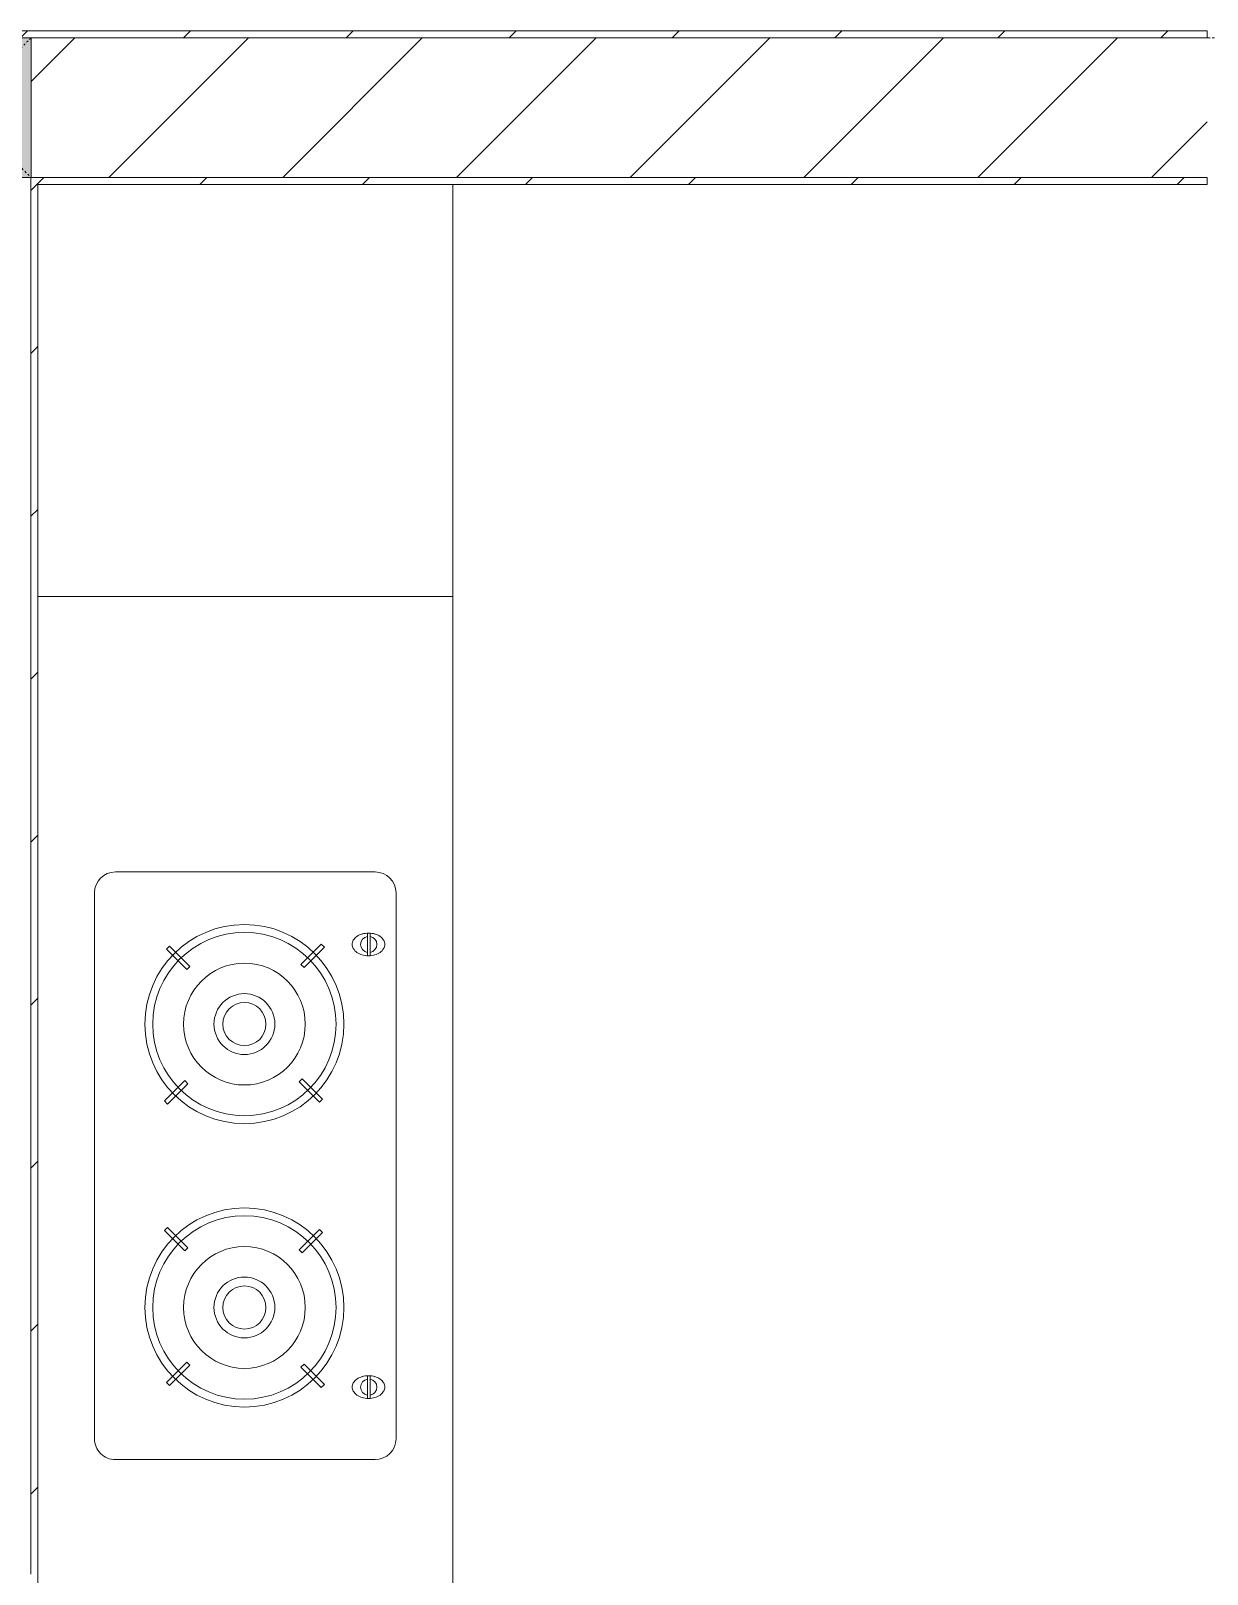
# Model space of a CAD drawing. Header units: millimetres. Extents: x 5356 to 209803, y -16346 to 109894.
# Drawn here: x 49653 to 51338, y 31337 to 33547 of the extents above; entities that cross this region are included whole.
import ezdxf

# ---------------------------------------------------------------- set-up
doc = ezdxf.new("R2010")
doc.units = ezdxf.units.MM
doc.linetypes.add('Dash', pattern=[6, 3, -3])
doc.linetypes.add('Grid Line', pattern=[22.225, 12.7, -3.175, 3.175, -3.175])
for name, color, linetype, lineweight in [('0-1', 7, 'Continuous', 5), ('A-WALL', 113, 'Continuous', 9), ('A-WALL-3', 113, 'Continuous', 18), ('A-WALL-PATT-2', 9, 'Continuous', 9), ('A-WALL-PATT-3', 111, 'Continuous', 9), ('I-FURN', 30, 'Continuous', 9), ('I-FURN-1', 9, 'Continuous', 9), ('I-WALL-1', 253, 'Continuous', 18), ('I-WALL-3', 2, 'Continuous', 18), ('S-COLS', 52, 'Continuous', 9), ('S-COLS-1', 254, 'Continuous', 5), ('S-COLS-4', 52, 'Continuous', 18), ('S-COLS-5', 52, 'Dash', 9), ('S-COLS-HDLN', 52, 'Dash', 9), ('S-GRID-1', 1, 'Grid Line', 9)]:
    doc.layers.add(name, color=color, linetype=linetype, lineweight=lineweight)
pattern_1 = [(45, (0, 0), (-116.6726, 116.6726), [])]

# ---------------------------------------------------------------- blocks, each defined once
blk = doc.blocks.new('HE BEP A - HE BEP A-348232-TKCS_MB ĐỊNH VỊ MỐC TỌA ĐỘ CÔNG TRÌNH')
at = {"layer": 'I-FURN'}
for p, q in [((3703.5, 605.3), (3703.5, 11)), ((3279.1, 524.2), (2497.5, 524.2)), ((2467.5, 494.2), (2467.5, 122.2)), ((3309.1, 494.2), (3309.1, 122.2)), ((2578, 421.2), (2573.6, 416.8)), ((2607.1, 392.1), (2578, 421.2)), ((2795.6, 424), (2766.5, 394.9)), ((2800, 419.6), (2795.6, 424)), ((2976.7, 419.6), (2981.1, 424)), ((2981.1, 424), (3010.2, 394.9)), ((3169.5, 392.1), (3198.6, 421.2)), ((3198.6, 421.2), (3203, 416.8)), ((2573.6, 416.8), (2602.8, 387.7)), ((2770.8, 390.5), (2800, 419.6)), ((3005.8, 390.5), (2976.7, 419.6)), ((3203, 416.8), (3173.9, 387.7)), ((2602.8, 387.7), (2607.1, 392.1)), ((2766.5, 394.9), (2770.8, 390.5)), ((3010.2, 394.9), (3005.8, 390.5)), ((3173.9, 387.7), (3169.5, 392.1)), ((2570.9, 199.3), (2600, 228.4)), ((2604.4, 224), (2575.3, 194.9)), ((2600, 228.4), (2604.4, 224)), ((2763.7, 226.8), (2768.1, 231.2)), ((2792.8, 197.7), (2763.7, 226.8)), ((2768.1, 231.2), (2797.2, 202)), ((3008.5, 231.2), (2979.4, 202)), ((2983.8, 197.7), (3012.9, 226.8)), ((3012.9, 226.8), (3008.5, 231.2)), ((3176.6, 228.4), (3172.2, 224)), ((3172.2, 224), (3201.4, 194.9)), ((3205.8, 199.3), (3176.6, 228.4)), ((2575.3, 194.9), (2570.9, 199.3)), ((2797.2, 202), (2792.8, 197.7)), ((2979.4, 202), (2983.8, 197.7)), ((3201.4, 194.9), (3205.8, 199.3)), ((2555.1, 133.3), (2555.1, 129.3)), ((2587.6, 133.3), (2555.1, 133.3)), ((2587.6, 129.3), (2587.6, 133.3)), ((3189, 129.3), (3189, 133.3)), ((3189, 133.3), (3221.5, 133.3)), ((3221.5, 133.3), (3221.5, 129.3)), ((2555.1, 129.3), (2587.6, 129.3)), ((3221.5, 129.3), (3189, 129.3)), ((3279.1, 92.2), (2497.5, 92.2)), ((4293.5, 11), (765.9, 11))]:
    blk.add_line(p, q, dxfattribs=at)
for centre, radius in [((2685.4, 309.4), 142.6), ((3091.2, 309.4), 142.6), ((2685.4, 309.4), 131.3), ((3091.2, 309.4), 131.3), ((2685.4, 309.4), 87.2), ((3091.2, 309.4), 87.2), ((2685.4, 309.4), 43.6), ((2685.4, 309.4), 30.9), ((3091.2, 309.4), 43.6), ((3091.2, 309.4), 30.9)]:
    blk.add_circle(centre, radius, dxfattribs=at)
for centre, radius, start, end in [((2497.5, 494.2), 30, 90, 180), ((3279.1, 494.2), 30, 360, 90), ((2571.4, 143.6), 11.5, 90, 120.7976), ((2571.4, 143.6), 11.5, 59.2024, 90), ((3205.3, 143.6), 11.5, 90, 120.7976), ((3205.3, 143.6), 11.5, 59.2024, 90), ((2588.6, 131.7), 33.5, 163.9419, 180), ((2580.1, 134.1), 24.7, 145.204, 163.9419), ((2571.3, 131.3), 11.6, 9.9102, 170.0898), ((2574.8, 137.9), 18.1, 120.7976, 145.204), ((2568, 137.9), 18.1, 34.796, 59.2024), ((2562.6, 134.1), 24.7, 16.0581, 34.796), ((2554.1, 131.7), 33.5, 0, 16.0581), ((3222.5, 131.7), 33.5, 163.9419, 180), ((3214, 134.1), 24.7, 145.204, 163.9419), ((3208.7, 137.9), 18.1, 120.7976, 145.204), ((3205.3, 131.3), 11.6, 9.9102, 170.0898), ((3201.9, 137.9), 18.1, 34.796, 59.2024), ((3196.5, 134.1), 24.7, 16.0581, 34.796), ((3188, 131.7), 33.5, 0, 16.0581), ((2497.5, 122.2), 30, 180, 270), ((2588.6, 131.7), 33.5, 180, 196.0581), ((2580.1, 129.2), 24.7, 196.0581, 214.796), ((2571.3, 131.3), 11.6, 189.7177, 350.2823), ((2574.8, 125.5), 18.1, 214.796, 239.2024), ((2568, 125.5), 18.1, 300.7976, 325.204), ((2562.6, 129.2), 24.7, 325.204, 343.9419), ((2554.1, 131.7), 33.5, 343.9419, 0), ((3222.5, 131.7), 33.5, 180, 196.0581), ((3214, 129.2), 24.7, 196.0581, 214.796), ((3208.7, 125.5), 18.1, 214.796, 239.2024), ((3205.3, 131.3), 11.6, 189.7177, 350.2823), ((3201.9, 125.5), 18.1, 300.7976, 325.204), ((3196.5, 129.2), 24.7, 325.204, 343.9419), ((3188, 131.7), 33.5, 343.9419, 0), ((3279.1, 122.2), 30, 270, 360), ((2571.4, 119.8), 11.5, 239.2024, 270), ((2571.4, 119.8), 11.5, 270, 300.7976), ((3205.3, 119.8), 11.5, 239.2024, 270), ((3205.3, 119.8), 11.5, 270, 300.7976)]:
    blk.add_arc(centre, radius, start, end, dxfattribs=at)
at = {"layer": 'I-FURN-1'}
blk.add_line((3.5, 11), (4293.5, 11), dxfattribs=at)
blk = doc.blocks.new('NCV_TKTC_TANG 1_rvt-1-TKCS_MB ĐỊNH VỊ MỐC TỌA ĐỘ CÔNG TRÌNH')
at = {"layer": 'A-WALL-PATT-2'}
h = blk.add_hatch(dxfattribs=at)
h.set_pattern_fill('FP_3', color=256, style=0, pattern_type=2)
h.set_pattern_definition(pattern_1)
h.paths.add_polyline_path([(52527.6, 33326.9), (52527.6, 33336.9), (52427.6, 33336.9), (52427.6, 33326.9), (52517.6, 33326.9)])
h.paths.add_polyline_path([(50142.5, 33326.9), (51337.6, 33326.9), (51337.6, 33336.9), (49652.6, 33336.9), (49652.6, 33326.9), (49662.6, 33326.9)])
h = blk.add_hatch(dxfattribs=at)
h.set_pattern_fill('FP_3', color=256, style=0, pattern_type=2)
h.set_pattern_definition(pattern_1)
h.paths.add_polyline_path([(49652.6, 28826.9), (49662.6, 28826.9), (49662.6, 33326.9), (49652.6, 33326.9), (49652.6, 28836.9)])
at = {"layer": 'I-WALL-1'}
for p, q in [((51337.6, 33336.9), (49652.6, 33336.9)), ((49652.6, 33336.9), (49652.6, 33326.9)), ((49652.6, 33326.9), (49652.6, 31336.9)), ((49662.6, 33326.9), (51337.6, 33326.9)), ((49662.6, 28826.9), (49662.6, 33326.9)), ((51337.6, 33326.9), (51337.6, 33336.9))]:
    blk.add_line(p, q, dxfattribs=at)
at = {"layer": 'I-FURN-1', "rotation": 90.00000000000026}
blk.add_blockref('HE BEP A - HE BEP A-348232-TKCS_MB ĐỊNH VỊ MỐC TỌA ĐỘ CÔNG TRÌNH', (50267.9, 29033.4), dxfattribs=at)
blk = doc.blocks.new('G1_SOF - BO TRU - 200x200-3050151-TKCS_MB ĐỊNH VỊ MỐC TỌA ĐỘ CÔNG TRÌNH')
at = {"layer": 'S-COLS-HDLN'}
for p, q in [((-100, 100), (100, -100)), ((100, 100), (-100, -100))]:
    blk.add_line(p, q, dxfattribs=at)

msp = doc.modelspace()

# ---------------------------------------------------------------- hatches: boundary and pattern name
at = {"layer": 'A-WALL-PATT-3'}
h = msp.add_hatch(dxfattribs=at)
h.set_pattern_fill('FP_8', color=256, style=0, pattern_type=2)
h.set_pattern_definition(pattern_1)
h.paths.add_polyline_path([(56442.6, 33536.9), (56442.6, 33546.9), (52427.6, 33546.9), (52427.6, 33536.9), (56194.7, 33536.9)])
h.paths.add_polyline_path([(44452.6, 33536.9), (51337.6, 33536.9), (51337.6, 33546.9), (44452.6, 33546.9)])
h = msp.add_hatch(dxfattribs=at)
h.set_pattern_fill('FP_1', color=256, style=0, pattern_type=2)
h.set_pattern_definition([(45, (0, 0), (-124.4508, 124.4508), [])])
h.paths.add_polyline_path([(49652.9, 33336.9), (51337.6, 33336.9), (51337.6, 33536.9), (49652.9, 33536.9)])
h.paths.add_polyline_path([(46511.2, 33336.9), (49452.9, 33336.9), (49452.9, 33536.9), (44852.6, 33536.9), (44852.6, 33336.9)])
h.paths.add_polyline_path([(52577.6, 33336.9), (52577.6, 33536.9), (52427.6, 33536.9), (52427.6, 33336.9)])
at = {"layer": 'S-COLS-1'}
msp.add_hatch(color=256, dxfattribs=at).paths.add_polyline_path([(49537.3, 33336.9), (49652.9, 33336.9), (49652.9, 33536.9), (49452.9, 33536.9), (49452.9, 33336.9)])

# ---------------------------------------------------------------- linework, layer by layer
at = {"layer": 'A-WALL'}
for p, q in [((51337.6, 33536.9), (49652.9, 33536.9)), ((49652.9, 33536.9), (49652.9, 33336.9)), ((49652.9, 33536.9), (51337.6, 33536.9))]:
    msp.add_line(p, q, dxfattribs=at)
at = {"layer": 'A-WALL-3'}
msp.add_line((49652.9, 33336.9), (51337.6, 33336.9), dxfattribs=at)
at = {"layer": 'I-WALL-3'}
for p, q in [((51337.6, 33546.9), (44452.6, 33546.9)), ((49452.9, 33536.9), (49652.9, 33536.9)), ((51337.6, 33536.9), (51337.6, 33546.9))]:
    msp.add_line(p, q, dxfattribs=at)
at = {"layer": 'S-COLS'}
msp.add_line((49652.9, 33336.9), (49652.9, 33536.9), dxfattribs=at)
at = {"layer": 'S-COLS-4'}
for p, q in [((49652.9, 33536.9), (49452.9, 33536.9)), ((49452.9, 33336.9), (49652.9, 33336.9))]:
    msp.add_line(p, q, dxfattribs=at)
at = {"layer": 'S-GRID-1'}
msp.add_line((131551.8, 33536.9), (29351.8, 33536.9), dxfattribs=at)

# ---------------------------------------------------------------- block references
at = {"layer": '0-1'}
msp.add_blockref('NCV_TKTC_TANG 1_rvt-1-TKCS_MB ĐỊNH VỊ MỐC TỌA ĐỘ CÔNG TRÌNH', (0, 0), dxfattribs=at)
at = {"layer": 'S-COLS-5'}
msp.add_blockref('G1_SOF - BO TRU - 200x200-3050151-TKCS_MB ĐỊNH VỊ MỐC TỌA ĐỘ CÔNG TRÌNH', (49552.9, 33436.9), dxfattribs=at)

doc.saveas('drawing.dxf')
